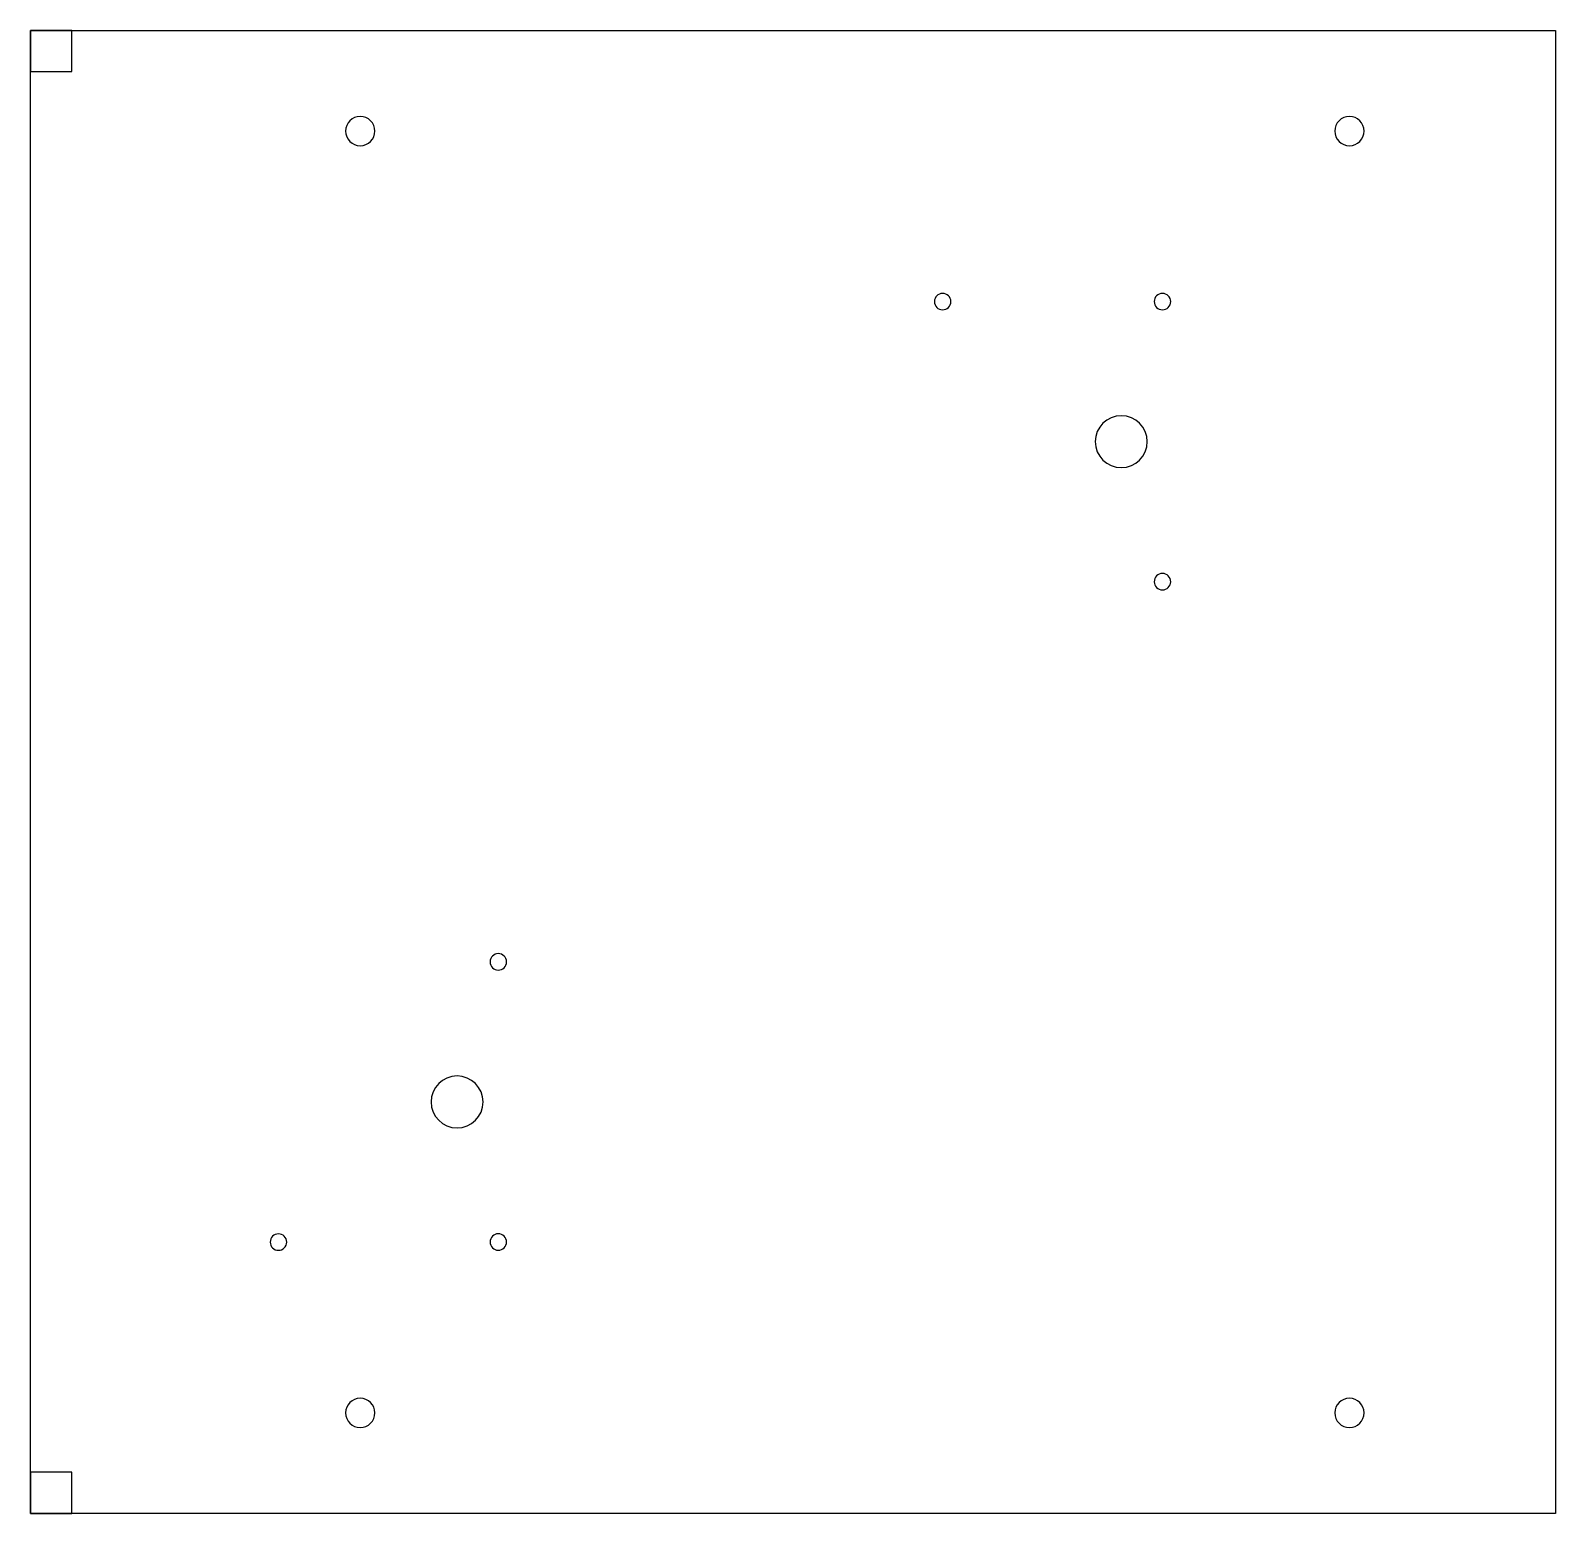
# Model space of a CAD drawing. Extents: x 0 to 18.5, y 0 to 18.
import ezdxf

# ---------------------------------------------------------------- set-up
doc = ezdxf.new("R2010")
doc.units = 0
doc.layers.add('1', color=7, linetype='CONTINUOUS')

msp = doc.modelspace()

# ---------------------------------------------------------------- linework, layer by layer
at = {"layer": '1', "color": 1, "linetype": 'CONTINUOUS'}
for p, q in [((-0.009, 0.034), (-0.009, 18.034)), ((-0.009, 18.034), (18.491, 18.034)), ((0.491, 18.034), (-0.009, 18.034)), ((-0.009, 18.034), (-0.009, 17.534)), ((0.491, 17.534), (0.491, 18.034)), ((18.491, 18.034), (18.491, 0.034)), ((-0.009, 17.534), (0.491, 17.534)), ((0.491, 0.534), (-0.009, 0.534)), ((-0.009, 0.534), (-0.009, 0.034)), ((0.491, 0.034), (0.491, 0.534)), ((18.491, 0.034), (-0.009, 0.034)), ((-0.009, 0.034), (0.491, 0.034))]:
    msp.add_line(p, q, dxfattribs=at)
for centre, radius, start, end in [((3.991, 16.813), 0.178, 90, 270), ((3.991, 16.813), 0.178, 270, 90), ((15.991, 16.813), 0.178, 90, 270), ((15.991, 16.813), 0.178, 270, 90), ((11.056, 14.743), 0.1, 90, 270), ((11.056, 14.743), 0.1, 270, 90), ((13.723, 14.743), 0.1, 90, 270), ((13.723, 14.743), 0.1, 270, 90), ((13.223, 13.043), 0.315, 90, 270), ((13.223, 13.043), 0.315, 270, 90), ((13.723, 11.343), 0.1, 90, 270), ((13.723, 11.343), 0.1, 270, 90), ((5.666, 6.729), 0.1, 90, 270), ((5.666, 6.729), 0.1, 270, 90), ((5.166, 5.029), 0.315, 90, 270), ((5.166, 5.029), 0.315, 270, 90), ((2.999, 3.328), 0.1, 90, 270), ((2.999, 3.328), 0.1, 270, 90), ((5.666, 3.329), 0.1, 90, 270), ((5.666, 3.329), 0.1, 270, 90), ((3.991, 1.255), 0.178, 90, 270), ((3.991, 1.255), 0.178, 270, 90), ((15.991, 1.255), 0.178, 90, 270), ((15.991, 1.255), 0.178, 270, 90)]:
    msp.add_arc(centre, radius, start, end, dxfattribs=at)

doc.saveas('drawing.dxf')
